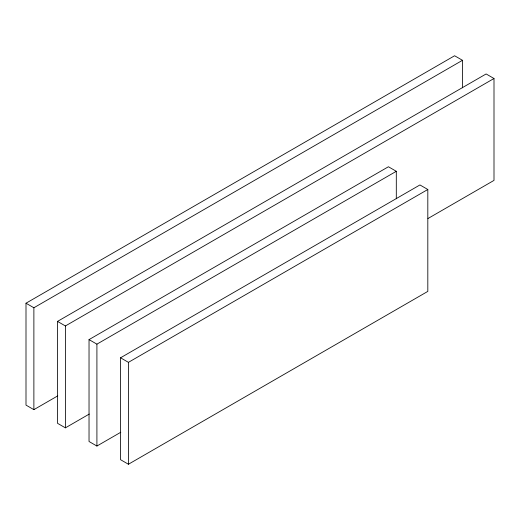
<?xml version="1.0" encoding="UTF-8"?>
<svg xmlns="http://www.w3.org/2000/svg" width="520" height="520" viewBox="0 0 520 520"><rect width="100%" height="100%" fill="white"/><g stroke="black" fill="none" stroke-linecap="round" stroke-linejoin="round"><path stroke-width="0.78" d="M57.766 395.863L33.878 409.656L26 405.106L26 303.212L454.603 55.757L462.488 60.307L462.488 87.802M26 303.212L33.878 307.762L462.488 60.307M89.284 414.057L65.397 427.85L57.512 423.3L57.512 321.406L486.122 73.957L494 78.501L494 180.394L427.954 218.53M57.512 321.406L65.397 325.956L494 78.501M120.802 432.25L96.909 446.043L89.031 441.5L89.031 339.606L388.427 166.751L396.305 171.301L396.305 198.796M89.031 339.606L96.909 344.149L396.305 171.301M120.542 357.799L419.939 184.944L427.817 189.494L427.817 291.389L128.427 464.243L120.542 459.693L120.542 357.799L128.427 362.349L427.817 189.494M128.427 362.349L128.427 464.243M96.909 344.149L96.909 446.043M65.397 325.956L65.397 427.85M33.878 307.762L33.878 409.656"/></g></svg>
